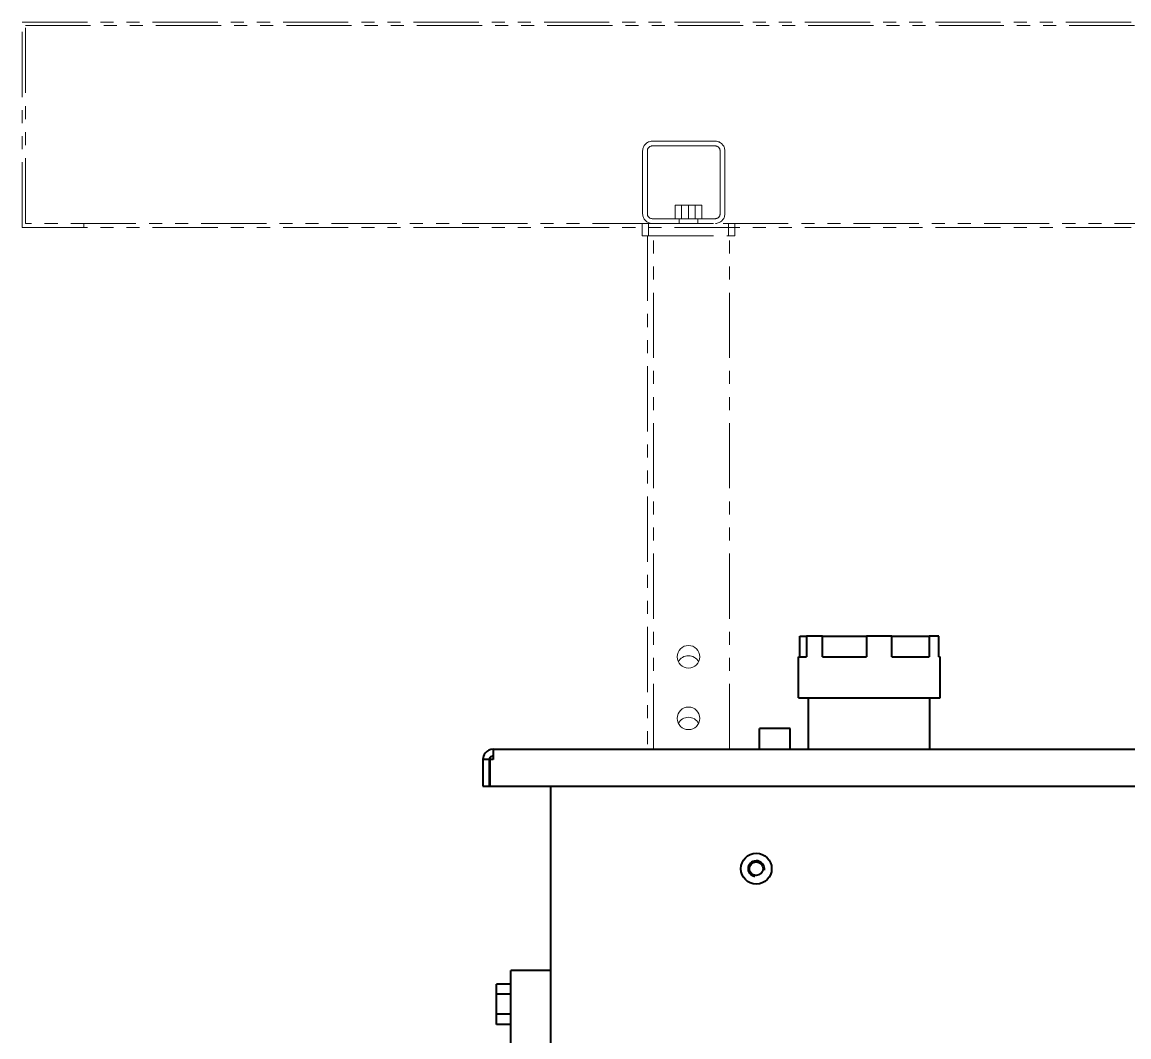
# Model space of a CAD drawing. Header units: millimetres. Extents: x 0 to 5945, y 0 to 4205.
# Drawn here: x 2432 to 2970, y 1852 to 2346 of the extents above; entities that cross this region are included whole.
import ezdxf

# ---------------------------------------------------------------- set-up
doc = ezdxf.new("R2010")
doc.units = ezdxf.units.MM
doc.header["$LTSCALE"] = 5
doc.linetypes.add('PHANTOM', pattern=[63.5, 31.75, -6.35, 6.35, -6.35, 6.35, -6.35])
for name, color, linetype, lineweight in [('가시적인 것(ISO)', 3, 'Continuous', 40), ('가시적인 좁은 것(ISO)', 3, 'Continuous', 35), ('참조(ISO)', 6, 'Continuous', 35)]:
    doc.layers.add(name, color=color, linetype=linetype, lineweight=lineweight)

msp = doc.modelspace()

# ---------------------------------------------------------------- linework, layer by layer
at = {"layer": '가시적인 것(ISO)'}
for p, q in [((2810.0515, 2047.1862), (2813.3885, 2047.1862)), ((2810.0515, 2037.1862), (2810.0515, 2047.1862)), ((2813.3885, 2047.1862), (2813.3885, 2037.1862)), ((2821.1026, 2047.1862), (2813.3885, 2047.1862)), ((2821.1026, 2047.1862), (2842.6117, 2047.1862)), ((2821.1026, 2037.1862), (2821.1026, 2047.1862)), ((2842.6117, 2047.1862), (2842.6117, 2037.1862)), ((2854.9318, 2047.1862), (2842.6117, 2047.1862)), ((2854.9318, 2047.1862), (2873.1038, 2047.1862)), ((2854.9318, 2037.1862), (2854.9318, 2047.1862)), ((2873.1038, 2047.1862), (2873.1038, 2037.1862)), ((2877.7097, 2047.1862), (2873.1038, 2047.1862)), ((2877.7097, 2037.1862), (2877.7097, 2047.1862)), ((2809.3806, 2037.1862), (2813.3885, 2037.1862)), ((2809.3806, 2017.1862), (2809.3806, 2037.1862)), ((2821.1026, 2037.1862), (2842.6117, 2037.1862)), ((2854.9318, 2037.1862), (2873.1038, 2037.1862)), ((2877.7097, 2037.1862), (2878.3806, 2037.1862)), ((2878.3806, 2017.1862), (2878.3806, 2037.1862)), ((2809.3806, 2017.1862), (2878.3806, 2017.1862)), ((2814.3806, 1992.1862), (2814.3806, 2017.1862)), ((2873.3806, 1992.1862), (2873.3806, 2017.1862)), ((2805.3806, 2002.1862), (2790.3806, 2002.1862)), ((2790.3806, 1992.1862), (2790.3806, 2002.1862)), ((2805.3806, 1992.1862), (2805.3806, 2002.1862)), ((2660.8806, 1992.1862), (3406.8806, 1992.1862)), ((2659.0806, 1987.1862), (2655.8806, 1987.1862)), ((2655.8806, 1987.1862), (2655.8806, 1974.1862)), ((2659.0806, 1974.1862), (2659.0806, 1987.1862)), ((2659.1513, 1983.9862), (2659.0806, 1983.9862)), ((2660.8806, 1987.1862), (2659.1513, 1987.1862)), ((2659.1513, 1987.1862), (2659.1513, 1974.1862)), ((2659.0806, 1977.9862), (2659.1513, 1977.9862)), ((2655.8806, 1974.1862), (2659.0806, 1974.1862)), ((2659.1513, 1974.1862), (3408.6099, 1974.1862)), ((2688.8806, 1384.9862), (2688.8806, 1974.1862)), ((2669.3806, 1877.4862), (2669.3806, 1884.4862)), ((2688.8806, 1884.4862), (2669.3806, 1884.4862)), ((2669.3806, 1877.8012), (2662.3806, 1877.8012)), ((2662.3806, 1872.8937), (2662.3806, 1877.8012)), ((2669.3806, 1731.4862), (2669.3806, 1877.4862)), ((2669.3806, 1872.8937), (2662.3806, 1872.8937)), ((2662.3806, 1863.0788), (2662.3806, 1872.8937)), ((2669.3806, 1863.0788), (2662.3806, 1863.0788)), ((2662.3806, 1858.1713), (2662.3806, 1863.0788)), ((2669.3806, 1858.1713), (2662.3806, 1858.1713))]:
    msp.add_line(p, q, dxfattribs=at)
at = {"layer": '가시적인 것(ISO)', "color": 6, "linetype": 'Continuous', "lineweight": 18}
for centre in [(2755.8806, 2037.1862), (2755.8806, 2007.1862)]:
    msp.add_circle(centre, 5.5, dxfattribs=at)
at = {"layer": '가시적인 것(ISO)'}
for radius in [7.5, 3.3235]:
    msp.add_circle((2788.8806, 1933.9862), radius, dxfattribs=at)
at = {"layer": '가시적인 것(ISO)', "color": 6, "linetype": 'Continuous', "lineweight": 18}
for centre in [(2755.8806, 2032.1862), (2755.8806, 2002.1862)]:
    msp.add_arc(centre, 5.5, 27.035692, 152.964308, dxfattribs=at)
at = {"layer": '가시적인 것(ISO)'}
for points, knots in [([(2660.8806, 1992.1862), (2659.3751, 1992.1862), (2657.8857, 1991.4638), (2656.9538, 1990.2814), (2656.2651, 1989.4077), (2655.8806, 1988.2988), (2655.8806, 1987.1862)], [0, 0, 0, 0, 0.57504459, 0.57504459, 0.57504459, 1, 1, 1, 1]), ([(2659.0806, 1987.1862), (2659.0806, 1987.8859), (2659.5288, 1988.5654), (2660.1719, 1988.8409), (2660.3951, 1988.9365), (2660.6378, 1988.9862), (2660.8806, 1988.9862)], [-1, -1, -1, -1, -0.25762063, -0.25762063, -0.25762063, 0, 0, 0, 0]), ([(2660.8806, 1992.1862), (2660.8806, 1991.8973), (2660.8806, 1991.4638), (2660.8806, 1990.2814), (2660.8806, 1989.8897), (2660.8806, 1989.4515), (2660.8806, 1988.9862)], [0, 0, 0, 0, 0.575044589, 0.575044589, 0.575044589, 0.76555338, 0.76555338, 0.76555338, 0.76555338])]:
    msp.add_open_spline(points, degree=3, knots=knots, dxfattribs=at)
msp.add_open_spline([(2660.8806, 1988.9862), (2660.8806, 1988.4137), (2660.8806, 1987.8), (2660.8806, 1987.1862)], degree=3, dxfattribs=at)
at = {"layer": '가시적인 좁은 것(ISO)'}
msp.add_arc((2788.8806, 1933.9862), 4, 350, 260, dxfattribs=at)
at = {"layer": '참조(ISO)', "color": 6, "linetype": 'PHANTOM', "lineweight": 0, "ltscale": 0.2}
for p, q in [((2431.5806, 2346.1862), (3631.5806, 2346.1862)), ((2431.5806, 2246.1862), (2431.5806, 2346.1862)), ((2433.1806, 2248.1862), (2433.1806, 2344.5862)), ((2433.1806, 2344.5862), (3629.9806, 2344.5862)), ((2768.9806, 2288.1862), (2738.1806, 2288.1862)), ((2738.1806, 2285.8862), (2768.9806, 2285.8862)), ((2733.5806, 2283.5862), (2733.5806, 2252.7862)), ((2735.8806, 2252.7862), (2735.8806, 2283.5862)), ((2771.2806, 2283.5862), (2771.2806, 2252.7862)), ((2773.5806, 2252.7862), (2773.5806, 2283.5862)), ((2749.3806, 2250.4862), (2749.3806, 2256.9862)), ((2749.3806, 2256.9862), (2755.8806, 2256.9862)), ((2752.5571, 2256.9862), (2752.5571, 2250.4862)), ((2755.8806, 2256.9862), (2762.3806, 2256.9862)), ((2755.8806, 2250.4862), (2755.8806, 2256.9862)), ((2759.2041, 2256.9862), (2759.2041, 2250.4862)), ((2762.3806, 2250.4862), (2762.3806, 2256.9862)), ((2431.5806, 2246.1862), (3631.5806, 2246.1862)), ((3629.9806, 2248.1862), (2433.1806, 2248.1862)), ((2461.5806, 2246.1862), (2461.5806, 2248.1862)), ((2736.3806, 2248.1862), (2733.3806, 2248.1862)), ((2733.3806, 2248.1862), (2733.3806, 2242.1862)), ((2736.3806, 2242.1862), (2736.3806, 2248.1862)), ((2736.3806, 2248.1862), (2775.3806, 2248.1862)), ((2768.9806, 2250.4862), (2738.1806, 2250.4862)), ((2751.3806, 2248.1862), (2751.3806, 2250.4862)), ((2760.3806, 2248.1862), (2760.3806, 2250.4862)), ((2775.3806, 2248.1862), (2775.3806, 2242.1862)), ((2778.3806, 2248.1862), (2775.3806, 2248.1862)), ((2778.3806, 2242.1862), (2778.3806, 2248.1862)), ((2733.3806, 2242.1862), (2736.3806, 2242.1862)), ((2735.8806, 2242.1862), (2735.8806, 1992.1862)), ((2736.3806, 2242.1862), (2775.3806, 2242.1862)), ((2738.8806, 1992.1862), (2738.8806, 2242.1862)), ((2775.3806, 2242.1862), (2778.3806, 2242.1862)), ((2775.8806, 1992.1862), (2775.8806, 2242.1862))]:
    msp.add_line(p, q, dxfattribs=at)
for centre, radius, start, end in [((2738.1806, 2283.5862), 4.6, 90, 180), ((2738.1806, 2283.5862), 2.3, 90, 180), ((2768.9806, 2283.5862), 4.6, 0, 90), ((2768.9806, 2283.5862), 2.3, 0, 90), ((2738.1806, 2252.7862), 4.6, 180, 270), ((2738.1806, 2252.7862), 2.3, 180, 270), ((2768.9806, 2252.7862), 2.3, 270, 0), ((2768.9806, 2252.7862), 4.6, 270, 0)]:
    msp.add_arc(centre, radius, start, end, dxfattribs=at)

doc.saveas('drawing.dxf')
